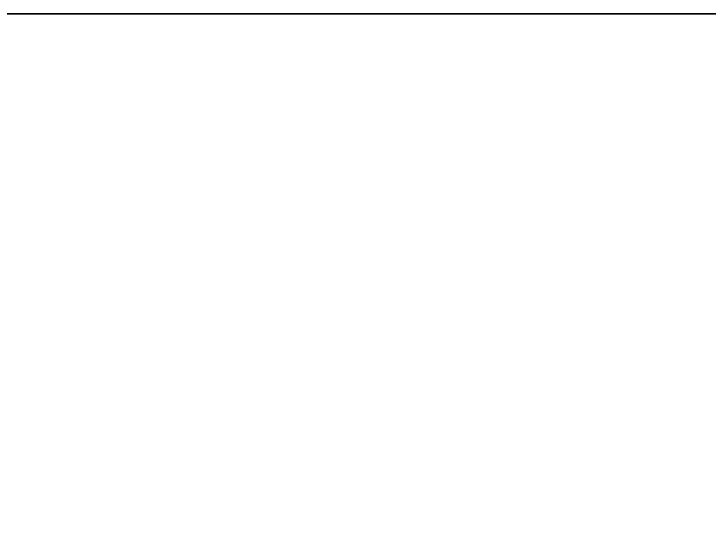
# Model space of a CAD drawing. Extents: x -1 to 1781, y -1098 to 1.
# Drawn here: x 131.78 to 167.7, y -671.4 to -645 of the extents above; entities that cross this region are included whole.
import ezdxf

# ---------------------------------------------------------------- set-up
doc = ezdxf.new("R2010")
doc.units = 0
doc.layers.add('IQ_200_3D', color=1, linetype='Continuous')
doc.layers.add('IQ_GRAY_3D', color=254, linetype='Continuous')

msp = doc.modelspace()

# ---------------------------------------------------------------- meshes
at = {"layer": 'IQ_200_3D'}
mesh = msp.add_polyface(dxfattribs=at)
corners = [(352, -645, 150), (58, -645, 150), (58, -645, 802), (352, -645, 802)]
mesh.append_faces([[corners[k] for k in face] for face in [(0, 1, 2, 3)]])
mesh = msp.add_polyface(dxfattribs=at)
corners = [(352, -695, 150), (58, -695, 150), (58, -645, 150), (352, -645, 150)]
mesh.append_faces([[corners[k] for k in face] for face in [(0, 1, 2, 3)]])
mesh = msp.add_polyface(dxfattribs=at)
corners = [(352, -645, 802), (58, -645, 802), (58, -695, 802), (352, -695, 802)]
mesh.append_faces([[corners[k] for k in face] for face in [(0, 1, 2, 3)]])
at = {"layer": 'IQ_GRAY_3D'}
mesh = msp.add_polyface(dxfattribs=at)
corners = [(0, 0, 840), (0, -700, 840), (1780, -700, 840), (1780, 0, 840)]
mesh.append_faces([[corners[k] for k in face] for face in [(0, 1, 2, 3)]])
mesh = msp.add_polyface(dxfattribs=at)
corners = [(1780, -700, 800), (0, -700, 800), (0, 0, 800), (1780, 0, 800)]
mesh.append_faces([[corners[k] for k in face] for face in [(0, 1, 2, 3)]])

doc.saveas('drawing.dxf')
